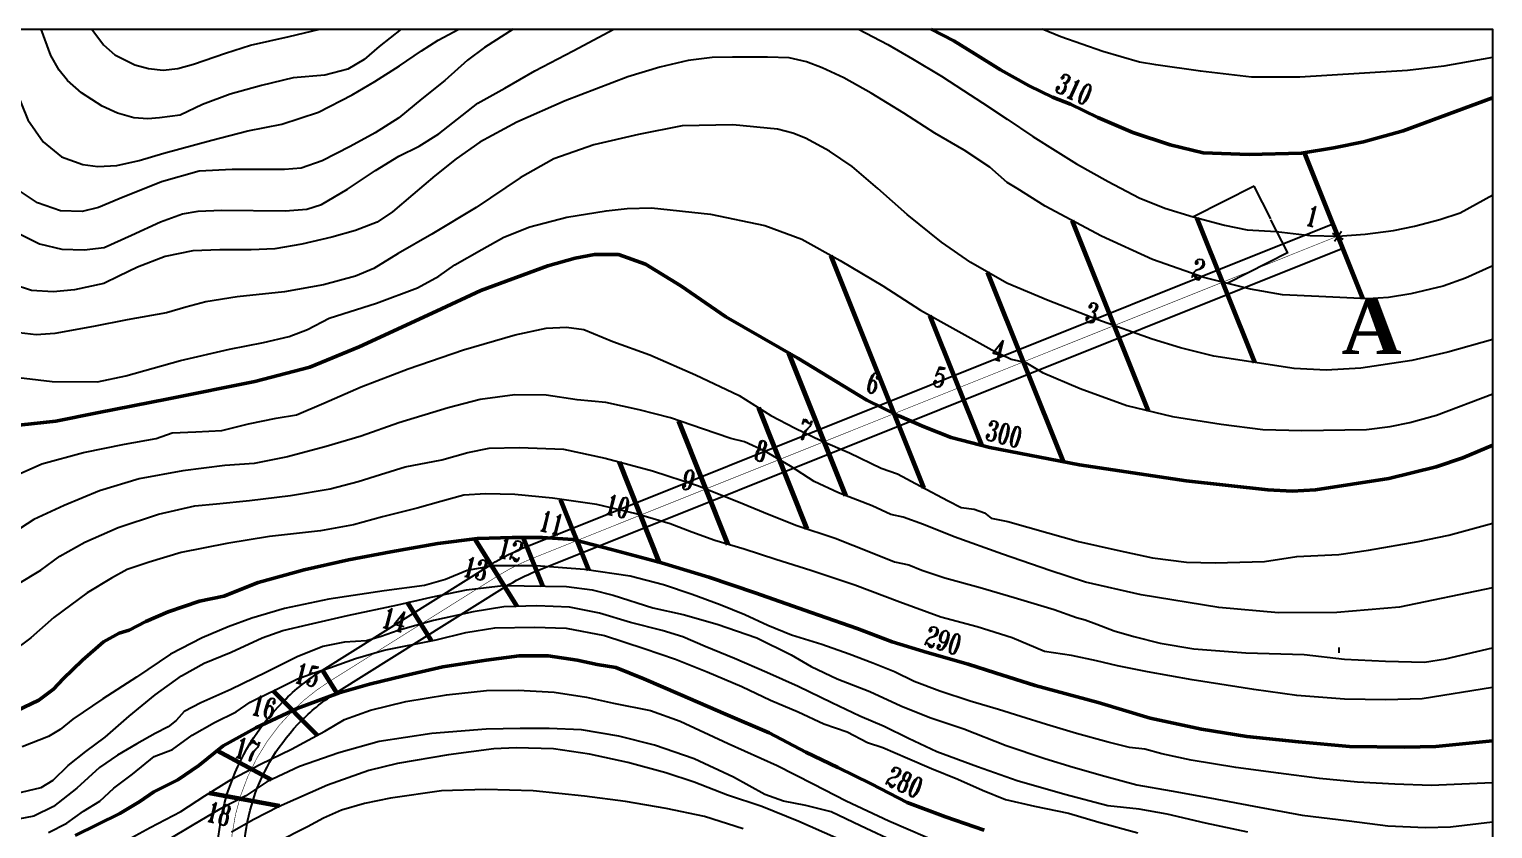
# Model space of a CAD drawing. Header units: millimetres. Extents: x 2268 to 10992, y 389 to 3530.
# Drawn here: x 7876 to 8429, y 680 to 982 of the extents above; entities that cross this region are included whole.
import ezdxf
from ezdxf.enums import TextEntityAlignment as Align

# ---------------------------------------------------------------- set-up
doc = ezdxf.new("R2010")
doc.units = ezdxf.units.MM
doc.linetypes.add('ACAD_ISO02W100', pattern=[15, 12, -3])
doc.layers.get('0').update_dxf_attribs({"true_color": 0xd9d9d9})
doc.layers.add('linee rosse', color=7, linetype='Continuous', lineweight=50, true_color=0xffc2c2)
doc.layers.add('picchetti', color=7, linetype='Continuous', true_color=0x990000)
doc.layers.add('testo', color=7, linetype='Continuous', true_color=0x990000)
doc.layers.add('quote', color=7, linetype='Continuous')
doc.layers.add('reffifilo 2', color=192, linetype='Continuous')
doc.styles.get("Standard").update_dxf_attribs({"font": 'times.ttf'})
doc.styles.add('TRIPLEX', font='romant', dxfattribs={"width": 0.86, "height": 10})
doc.dimstyles.get("Standard").update_dxf_attribs({"dimtxt": 0.18, "dimasz": 0.18, "dimexe": 0.18, "dimexo": 0.0625, "dimgap": 0.09, "dimtad": 0, "dimtih": 1, "dimtoh": 1, "dimdec": 4, "dimzin": 0, "dimdsep": 46, "dimtxsty": 'Standard', "dimcen": 0.09, "dimadec": 0, "dimazin": 0, "dimtfac": 1, "dimtdec": 4, "dimtofl": 0, "dimtmove": 0, "dimatfit": 3, "dimfxl": 1, "dimtolj": 1, "dimtzin": 0, "dimarcsym": 0})

# ---------------------------------------------------------------- blocks, each defined once
blk = doc.blocks.new('*D143')
at = {"layer": 'Defpoints', "color": 0, "transparency": 16777216}
for p in [(8339.03, 922.91), (8316.14, 911.26), (8328.96, 886.05)]:
    blk.add_point(p, dxfattribs=at)
at = {"layer": 'quote', "color": 0, "lineweight": -2, "transparency": 16777216}
for p, q in [((8316.19, 911.29), (8339.19, 922.99)), ((8339.12, 922.75), (8345.35, 910.48)), ((8351.78, 897.86), (8345.54, 910.12)), ((8329.02, 886.07), (8352.02, 897.78))]:
    blk.add_line(p, q, dxfattribs=at)
at = {"layer": 'quote', "color": 0, "transparency": 16777216}
for points in [[(8339.14, 922.76), (8339.09, 922.73), (8339.03, 922.91)], [(8351.81, 897.87), (8351.75, 897.84), (8351.86, 897.69)]]:
    blk.add_solid(points, dxfattribs=at)
at = {"layer": 'quote', "color": 0, "transparency": 16777216, "insert": (8345.45, 910.3), "char_height": 0.18, "attachment_point": 5}
blk.add_mtext('\\A1;28.2861', dxfattribs=at)

msp = doc.modelspace()

# ---------------------------------------------------------------- linework, layer by layer
at = {"ltscale": 0.5, "transparency": 33554687}
msp.add_line((8429.45422, 982.17445), (8429.45422, 982.17445), dxfattribs=at)
at = {"linetype": 'ByBlock', "ltscale": 0.5, "transparency": 33554687}
for p, q in [((8368.84803, 905.06369), (8372.9133, 902.81279)), ((8368.84803, 905.06369), (8372.9133, 902.81279)), ((8369.5559, 902.02951), (8372.20543, 905.84697)), ((8369.5559, 902.02951), (8372.20543, 905.84697))]:
    msp.add_line(p, q, dxfattribs=at)
at = {"transparency": 33554687}
for points in [[(7864.10229, 982.17445), (7870.58236, 959.19536), (7875.04764, 947.964), (7880.91044, 939.61292), (7887.86399, 933.92055), (7895.87422, 931.05732), (7901.63476, 930.28186), (7908.82692, 930.58012), (7917.28026, 932.4932), (7926.55167, 935.24991), (7944.75362, 940.26056), (7958.31987, 943.73733), (7971.2044, 946.29379), (7985.1456, 950.86132), (7997.79153, 957.33767), (8006.38121, 962.41649), (8015.78896, 968.27929), (8024.02075, 974.07392), (8030.40424, 978.11312), (8038.25683, 982.17445)], [(7868.94384, 906.28953), (7879.49088, 901.05004), (7887.92851, 899.00867), (7896.4682, 898.70247), (7903.9532, 899.62108), (7914.33012, 904.21415), (7925.2514, 909.28353), (7933.65501, 912.37959), (7939.55795, 913.31096), (7948.42086, 913.70648), (7972.44088, 913.4343), (7980.67863, 914.17004), (7986.28812, 915.84991), (7996.05263, 921.63377), (8006.70174, 928.74451), (8015.51361, 934.22216), (8023.16872, 937.89661), (8030.61969, 942.65979), (8039.46559, 949.53238), (8045.41956, 954.22751), (8055.62637, 959.87528), (8067.02397, 966.5097), (8081.50063, 973.99469), (8096.90729, 982.17445)], [(8058.82521, 982.17445), (8047.92178, 975.33561), (8041.52396, 970.49036), (8032.96726, 962.80123), (8024.25745, 955.8606), (8015.51361, 948.68181), (8006.4976, 942.93197), (7997.14136, 937.82857), (7986.52628, 932.38494), (7978.59899, 929.56105), (7972.23675, 929.11876), (7963.66303, 929.11876), (7952.40151, 929.11876), (7939.91519, 928.43831), (7925.65968, 924.3896), (7909.70303, 917.99334), (7901.87781, 914.76118), (7895.7197, 913.26418), (7887.48621, 913.53637), (7878.70836, 916.49634), (7871.97186, 921.02136)], [(8016.40831, 982.17445), (8008.06834, 975.71375), (8002.35906, 970.73349), (7996.25765, 967.08628), (7987.53162, 964.87069), (7975.46516, 963.84811), (7963.46687, 960.88262), (7951.60492, 957.57627), (7941.20867, 953.65638), (7932.68716, 949.73648), (7924.94962, 948.67981), (7920.48009, 948.32191), (7915.16693, 948.67981), (7909.01865, 950.48211), (7903.20272, 953.07691), (7895.45218, 958.12165), (7890.1519, 962.75735), (7886.91667, 966.74542), (7883.83173, 972.21441), (7880.11465, 982.17445)], [(7899.29784, 982.17445), (7903.75712, 976.29141), (7907.97477, 972.47188), (7915.61004, 968.72241), (7920.71017, 967.34193), (7926.34715, 966.67725), (7931.9117, 967.2908), (7937.73189, 968.92693), (7949.86653, 973.18769), (7959.30837, 976.11909), (7973.94833, 979.47656), (7985.56695, 982.17445)], [(8189.39276, 982.17445), (8200.5868, 976.36822), (8209.83424, 971.01771), (8220.84058, 964.40029), (8229.14212, 959.02471), (8236.32091, 954.3636), (8245.67715, 948.10342), (8255.44166, 941.63911), (8263.91331, 936.36559), (8271.94267, 931.29621), (8283.9867, 924.55972), (8295.62246, 918.40161), (8305.35295, 914.489), (8316.13815, 911.25684), (8327.91, 908.02469), (8336.58579, 906.32355), (8347.47305, 905.67712), (8360.4357, 904.18012), (8370.88066, 903.93824), (8381.15552, 904.70959), (8391.97474, 906.064), (8399.90202, 907.73004), (8409.49482, 910.25122), (8417.19546, 912.67408), (8429.47532, 919.49179)], [(8429.41113, 971.49955), (8410.99027, 968.23523), (8397.21991, 966.52102), (8378.94404, 965.48902), (8356.48906, 963.99202), (8338.21888, 964.06007), (8318.82594, 966.33959), (8301.95068, 968.7552), (8295.8266, 969.74186), (8281.87729, 973.79056), (8265.9887, 979.32376), (8258.97043, 982.17445)], [(8429.47251, 892.62298), (8419.13495, 887.94061), (8410.7282, 884.9565), (8398.44192, 882.08238), (8389.9758, 880.68107), (8382.26196, 880.1601), (8363.70188, 881.04469), (8349.85464, 881.69112), (8337.84463, 883.80053), (8320.08478, 888.29153), (8300.72587, 895.02802), (8281.40098, 903.87392), (8260.13679, 915.30555), (8249.45367, 921.90595), (8245.74519, 924.18547), (8239.11077, 930.00335), (8229.48234, 936.43364), (8218.3229, 942.86393), (8206.61909, 950.38294), (8194.30288, 957.97), (8183.89193, 963.85593), (8175.65844, 967.63245), (8169.80654, 969.87795), (8163.20613, 971.3069), (8155.04069, 971.57908), (8141.77184, 971.57908), (8134.01466, 971.43449), (8125.03267, 970.42231), (8114.21345, 967.90038), (8102.16942, 964.12811), (8078.38755, 955.04405), (8060.15139, 947.0147), (8046.16806, 939.46166), (8037.18607, 933.13344), (8029.08867, 926.73717), (8020.85518, 919.69447), (8013.06398, 913.09407), (8007.2461, 909.24951), (7999.08065, 906.05137), (7990.16671, 903.49967), (7978.80313, 900.87992), (7968.56229, 899.0427), (7959.64835, 898.70247), (7947.77443, 898.70247), (7937.60164, 898.36224), (7927.08863, 896.21881), (7916.57562, 892.20414), (7909.4989, 888.80187), (7903.81711, 886.04603), (7892.72571, 883.59639), (7884.73037, 882.88192), (7876.5309, 883.39226), (7869.50096, 885.60799)], [(8429.47251, 864.81261), (8412.48977, 859.99497), (8398.91171, 856.87967), (8379.55645, 853.99665), (8366.47898, 853.21413), (8354.34563, 853.86056), (8323.92935, 858.48764), (8311.31543, 861.59222), (8300.58978, 864.95196), (8280.04007, 872.23281), (8261.25954, 879.58172), (8245.6091, 886.11407), (8232.00002, 893.87125), (8220.90862, 901.5944), (8207.80989, 912.03937), (8196.75251, 921.87193), (8187.02202, 930.30955), (8178.48232, 936.09341), (8169.39826, 941.0267), (8164.65635, 942.92347), (8158.81721, 944.36093), (8141.83988, 945.99402), (8122.75315, 945.61977), (8106.15007, 942.42163), (8089.34286, 938.40696), (8074.10069, 933.09941), (8061.47827, 925.98867), (8044.70509, 914.7952), (8027.9319, 904.62242), (8015.24143, 897.34156), (8006.0553, 891.69379), (7999.1487, 888.76784), (7986.93455, 885.46764), (7972.27077, 882.88192), (7954.27276, 880.94262), (7942.43286, 879.07137), (7934.87983, 877.06404), (7927.53092, 874.88658), (7912.66301, 872.26684), (7899.97254, 869.71513), (7885.34278, 867.02734), (7878.24054, 866.62332), (7871.80175, 867.2655)], [(7866.22203, 851.0707), (7884.25406, 848.89324), (7901.40149, 848.75715), (7912.18669, 851.03667), (7932.87249, 856.78651), (7951.44888, 861.17544), (7964.24141, 863.62507), (7974.00593, 865.87057), (7980.91253, 868.59238), (7989.112, 872.84522), (8007.00794, 878.52701), (8022.62436, 884.31087), (8030.65371, 888.80187), (8036.64171, 893.08873), (8046.91656, 898.90661), (8055.2181, 903.53369), (8065.1187, 907.48033), (8079.06801, 911.08673), (8094.00397, 913.53637), (8101.95678, 914.4167), (8111.08336, 914.65911), (8133.43628, 912.27753), (8153.98598, 907.92262), (8167.96931, 902.71715), (8182.53102, 894.65377), (8198.62376, 885.12741), (8212.98134, 875.87324), (8225.09342, 869.0687), (8239.89329, 860.93728), (8247.17414, 857.33087), (8252.82191, 856.14008), (8259.08209, 852.26149), (8273.30357, 846.2735), (8291.0294, 839.84321), (8308.27891, 835.62439), (8326.75323, 832.80051), (8342.47171, 830.72513), (8357.16952, 830.31685), (8381.69988, 830.79317), (8390.65848, 831.83512), (8398.04779, 833.41292), (8408.151, 836.19322), (8429.47251, 844.22372)], [(7872.21002, 814.08803), (7880.44351, 817.69443), (7896.19602, 822.01532), (7911.64233, 825.21345), (7923.65234, 827.3909), (7929.67435, 829.46629), (7938.72439, 829.90858), (7948.4889, 830.41892), (7958.59364, 832.86855), (7969.10666, 835.01198), (7976.76176, 836.27082), (7987.07064, 840.7278), (8001.29213, 846.91993), (8019.086, 853.72447), (8039.90789, 860.90326), (8059.50496, 866.61907), (8071.27681, 869.13675), (8078.89789, 869.511), (8085.53232, 868.55836), (8096.52165, 864.06737), (8110.50498, 858.99798), (8127.75448, 851.47897), (8144.28951, 843.61973), (8156.33355, 836.03267), (8165.51968, 831.30351), (8175.25017, 826.6424), (8186.03536, 821.91325), (8198.04537, 816.09537), (8204.20348, 813.91791), (8212.98134, 809.29083), (8223.4263, 803.71111), (8228.35959, 801.26147), (8233.19082, 800.64906), (8237.13745, 799.15206), (8239.72317, 797.24679), (8246.01737, 795.88589), (8261.12345, 791.63305), (8272.65714, 788.33285), (8287.35495, 785.06667), (8300.75989, 782.17474), (8313.55242, 780.57567), (8324.43969, 780.30349), (8343.15217, 780.77981), (8355.33229, 782.68508), (8371.28894, 783.43358), (8382.47778, 785.06667), (8401.27819, 788.30489), (8412.86889, 790.77836), (8429.47251, 795.36351)], [(8429.43206, 770.8289), (8394.15219, 763.54731), (8370.50641, 761.48894), (8348.42569, 761.38687), (8325.83462, 763.39421), (8296.47303, 768.15739), (8275.37896, 772.95459), (8261.90597, 777.34352), (8243.94199, 783.60369), (8225.63778, 790.10203), (8214.03604, 794.76314), (8206.38093, 797.553), (8201.65178, 798.64172), (8194.60908, 801.87388), (8181.91862, 806.73913), (8172.73249, 811.12805), (8163.68245, 816.84387), (8154.05403, 822.55968), (8146.26283, 826.02999), (8141.1254, 827.35688), (8130.37423, 830.96328), (8118.26215, 835.11405), (8106.45628, 838.21012), (8093.83386, 840.96596), (8082.98062, 841.98664), (8071.31083, 843.75582), (8059.36887, 843.85789), (8046.33818, 842.08871), (8034.15805, 838.99264), (8015.47959, 833.27683), (8001.2581, 828.27549), (7988.02328, 824.29484), (7973.39352, 820.38223), (7960.73707, 817.89857), (7949.6797, 817.08202), (7933.72305, 815.10871), (7917.25607, 812.04667), (7902.25206, 807.48762), (7888.88114, 801.97595), (7877.34745, 796.66841), (7869.79441, 791.73512)], [(7871.49555, 772.41023), (7879.9672, 777.51363), (7887.21403, 782.85519), (7896.60429, 788.16273), (7909.32878, 793.70843), (7924.53693, 798.74379), (7938.35014, 801.80583), (7946.54961, 802.58836), (7958.93387, 803.8472), (7974.55029, 805.75247), (7989.48625, 808.30417), (8000.06731, 811.06001), (8008.57298, 813.67975), (8017.8952, 816.57168), (8031.70842, 819.32752), (8041.64304, 821.98129), (8049.70642, 823.68243), (8061.20609, 823.98863), (8077.77515, 823.3422), (8093.5957, 819.93993), (8111.52566, 815.10871), (8128.46896, 809.49496), (8143.98331, 803.33686), (8155.65309, 798.57368), (8166.06404, 794.42291), (8180.59173, 789.59169), (8194.0307, 784.38621), (8203.11475, 780.6097), (8208.45632, 779.52097), (8213.45765, 777.54765), (8222.16746, 774.6217), (8235.53838, 770.98127), (8248.33092, 767.17073), (8263.50504, 762.64571), (8271.90864, 759.61769), (8275.24287, 758.76712), (8279.6318, 757.06599), (8286.2322, 754.54831), (8293.64915, 752.40488), (8303.6178, 749.95525), (8316.37631, 747.74377), (8336.04142, 746.2808), (8358.15618, 745.56632), (8373.43237, 743.79714), (8388.84465, 743.11669), (8403.62751, 742.67439), (8411.59924, 743.94542), (8429.43206, 748.14746)], [(8429.43206, 733.14804), (8402.81985, 728.86118), (8389.04878, 728.4529), (8373.3303, 728.72509), (8355.33229, 730.12002), (8339.03542, 732.33149), (8315.72988, 736.00594), (8298.8206, 739.10201), (8287.52506, 741.27946), (8279.56375, 743.25278), (8270.07142, 745.19207), (8259.86461, 746.72309), (8247.61644, 751.86052), (8234.41563, 756.07933), (8220.63644, 759.75378), (8205.15612, 765.36753), (8188.07672, 771.89989), (8171.4056, 777.37754), (8158.17077, 781.56233), (8146.16076, 785.44092), (8135.10339, 788.7071), (8126.39358, 791.87121), (8118.22813, 795.0013), (8105.26548, 798.81184), (8090.46561, 802.31617), (8073.6584, 804.69776), (8059.36887, 806.16074), (8048.34551, 806.43292), (8040.11202, 805.92258), (8031.33417, 803.50697), (8022.42022, 800.92124), (8009.35551, 797.72311), (7998.36618, 794.72911), (7985.8118, 792.38155), (7966.55496, 790.23812), (7950.46222, 787.65239), (7933.14467, 784.14806), (7920.96454, 780.54165), (7912.73105, 777.75179), (7906.70903, 774.48561), (7897.48888, 768.90589), (7884.93451, 759.61769), (7876.25872, 751.92856), (7869.35212, 746.75711)]]:
    msp.add_lwpolyline(points, dxfattribs=at)
at = {"transparency": 33554687, "flags": 128}
for points in [[(8429.44584, 697.01593), (8406.11393, 696.04629), (8392.42114, 696.60766), (8378.26359, 697.28811), (8363.97406, 698.71707), (8348.39166, 700.69038), (8332.26491, 702.90186), (8315.28758, 705.6577), (8304.2302, 708.00526), (8297.79992, 709.74042), (8292.05008, 710.4549), (8283.91866, 712.49626), (8271.94267, 715.66037), (8260.61311, 719.16471), (8250.95066, 722.19273), (8242.41097, 724.74443), (8231.69382, 727.94256), (8220.26219, 731.68506), (8210.5317, 735.39353), (8203.08073, 738.99994), (8194.84724, 742.33416), (8185.96732, 745.70241), (8175.52235, 749.41088), (8164.12475, 752.94924), (8155.14275, 756.55565), (8146.43294, 760.60435), (8137.14475, 764.44891), (8126.52967, 768.36152), (8115.67643, 771.93391), (8103.05401, 775.23411), (8085.70243, 777.71777), (8067.50029, 779.21476), (8051.1694, 779.21476), (8041.37086, 777.41156), (8033.10335, 773.97527), (8025.21008, 771.76379), (8010.00194, 769.75646), (7989.04396, 766.49028), (7972.1687, 763.05398), (7959.85248, 759.41356), (7950.97256, 756.04531), (7941.10598, 751.86052), (7929.12999, 745.73643), (7916.26941, 736.9926), (7903.47688, 728.82715), (7892.14732, 721.104), (7887.38414, 717.29346), (7882.96119, 714.53762), (7872.95852, 710.65903)], [(7870.57693, 692.96723), (7880.10329, 695.28078), (7884.66233, 698.00259), (7890.37814, 703.54829), (7897.04659, 708.92388), (7904.36147, 714.29946), (7913.41151, 722.32882), (7923.27809, 730.29013), (7933.28076, 737.50294), (7941.8885, 742.36819), (7952.09531, 746.55298), (7963.76509, 751.92856), (7971.65836, 754.65038), (7981.28678, 756.99794), (7996.01861, 760.33217), (8015.07132, 764.41489), (8027.79581, 767.34084), (8041.16673, 770.06266), (8054.97994, 771.66173), (8078.99996, 771.35552), (8088.61988, 770.07542), (8096.55567, 768.05532), (8111.66175, 763.29214), (8123.09338, 760.70642), (8135.91993, 757.06599), (8150.92394, 751.89454), (8163.95463, 745.46425), (8171.57572, 741.0413), (8181.4423, 736.34617), (8193.79254, 731.61701), (8205.46232, 726.13936), (8216.41763, 721.78446), (8229.31223, 717.42955), (8245.37094, 711.13535), (8259.96668, 706.30413), (8270.75187, 703.03795), (8282.69384, 699.63568), (8294.83994, 696.30146), (8307.80259, 694.02194), (8322.39832, 691.40219), (8339.06944, 688.17003), (8357.33963, 684.86983), (8375.1335, 682.65836), (8389.71521, 680.79512), (8404.03193, 680.18074), (8413.49824, 680.40175), (8429.44584, 682.30902)], [(8336.85797, 678.43954), (8320.83328, 681.80779), (8306.30559, 685.24408), (8295.72453, 687.11533), (8283.78256, 688.30612), (8267.48569, 692.69505), (8249.55573, 697.83248), (8234.55172, 703.106), (8219.0714, 708.82181), (8208.35425, 713.78912), (8199.16812, 718.38219), (8189.94797, 722.22675), (8179.36691, 727.29613), (8166.67645, 733.45424), (8154.80253, 738.7958), (8142.58838, 744.13737), (8131.46296, 748.62836), (8122.95728, 752.33684), (8115.20011, 754.65038), (8103.15608, 757.74644), (8091.41825, 761.2848), (8080.08869, 763.56432), (8067.73845, 763.9726), (8055.18408, 763.63237), (8043.68441, 761.7271), (8028.57833, 758.46092), (8015.24143, 754.65038), (8008.84517, 752.47293), (8003.23142, 750.83984), (7994.92988, 750.26145), (7986.79846, 748.66238), (7976.9659, 744.7838), (7965.19405, 738.7958), (7951.85715, 732.36551), (7940.52759, 727.29613), (7934.30144, 724.098), (7931.2394, 720.62768), (7928.14333, 718.21207), (7923.31211, 715.69439), (7916.37148, 711.84983), (7909.09062, 707.56297), (7902.25206, 702.86784), (7893.67834, 695.04262), (7884.83244, 688.10199), (7877.38147, 684.39351), (7866.11996, 682.28411)], [(7882.96119, 678.30345), (7889.8678, 681.84181), (7896.12798, 686.29878), (7902.35413, 690.0753), (7907.66167, 695.00859), (7914.67035, 700.38418), (7922.90384, 706.98458), (7929.84447, 709.63835), (7937.22739, 715.11601), (7945.76709, 719.87918), (7953.93254, 723.92789), (7959.20605, 727.56831), (7969.82113, 732.70574), (7977.20406, 736.38019), (7983.08999, 738.59167), (7989.58832, 740.70107), (7999.04663, 744.10334), (8009.93389, 747.19941), (8029.59901, 751.14604), (8040.86052, 753.90188), (8051.78181, 755.67106), (8066.78582, 756.01129), (8078.79583, 755.56899), (8093.28949, 752.81315), (8108.2935, 747.87986), (8120.23547, 743.89921), (8132.21146, 739.10201), (8145.34422, 733.45424), (8156.19746, 728.28279), (8166.67645, 723.92789), (8176.33889, 719.43689), (8185.18479, 716.37485), (8192.87392, 712.2581), (8198.6918, 710.4549), (8208.04805, 706.44022), (8217.09808, 702.45956), (8227.06673, 698.41086), (8236.32091, 694.26009), (8245.09876, 690.72173), (8256.05407, 688.20406), (8268.94867, 685.61833), (8280.34627, 682.18204), (8295.21419, 678.13334)], [(7910.28142, 674.15268), (7921.33879, 680.20872), (7932.97456, 686.19672), (7942.09264, 692.18471), (7952.09531, 698.34282), (7963.11866, 704.05863), (7974.82247, 709.74042), (7987.44489, 716.54496), (7994.99793, 721.03596), (8004.72842, 724.57432), (8018.09934, 727.87452), (8033.54564, 730.3922), (8048.6177, 732.02529), (8060.67449, 732.17414), (8074.23679, 731.37886), (8086.51047, 729.43106), (8096.69176, 727.22809), (8110.74314, 724.4042), (8121.9366, 720.38952), (8140.17277, 711.9519), (8158.61307, 703.61634), (8172.25617, 696.70973), (8184.81054, 690.27944), (8200.90328, 682.69238), (8221.96333, 673.64234)], [(8204.16946, 674.25475), (8190.22015, 680.75308), (8179.06071, 686.09465), (8169.46631, 688.44221), (8161.13075, 690.0753), (8154.02001, 692.69505), (8142.14608, 699.19339), (8127.24414, 706.09999), (8112.24014, 711.33949), (8098.73313, 714.74176), (8084.68175, 717.15737), (8072.39956, 717.63369), (8061.47827, 717.63369), (8048.54965, 717.3615), (8027.99994, 715.76244), (8008.02862, 712.7004), (7992.82048, 708.34549), (7977.88451, 703.17404), (7965.53427, 697.39018), (7957.53894, 692.18471), (7947.7404, 687.08131), (7937.26141, 680.95722), (7928.2454, 675.54761)], [(8180.90182, 676.19588), (8166.92654, 682.43363), (8152.81491, 688.16008), (8139.89629, 692.42084), (8127.31854, 697.29515), (8116.47917, 700.87418), (8102.16303, 704.72591), (8087.67646, 707.86182), (8074.04203, 709.8729), (8059.89632, 710.24785), (8051.40889, 709.8729), (8034.33178, 707.69139), (8014.93681, 704.31688), (8004.09745, 701.65816), (7988.52012, 696.17031), (7969.9773, 688.02374), (7960.63772, 683.14943), (7952.18438, 678.3433)], [(8145.82727, 679.60448), (8131.17026, 684.27427), (8116.6496, 687.37611), (8101.31088, 690.00073), (8085.73355, 692.01181), (8066.37267, 694.05697), (8048.40932, 694.50009), (8031.70715, 693.9888), (8012.31219, 691.22783), (8002.51244, 689.20397), (7993.83754, 686.69438), (7986.9266, 683.62664), (7980.88484, 680.35438), (7969.22741, 674.4234)]]:
    msp.add_lwpolyline(points, dxfattribs=at)
at = {"layer": 'linee rosse', "transparency": 33554687}
for points in [[(8429.41113, 956.27458), (8395.53011, 943.74852), (8380.50909, 939.5297), (8369.2816, 937.31823), (8357.06745, 935.27687), (8337.33429, 934.83457), (8319.94869, 935.41296), (8307.39432, 938.475), (8293.30892, 943.06806), (8280.00605, 948.8179), (8269.66315, 953.78521), (8262.85861, 956.50703), (8254.04673, 960.79389), (8243.15947, 966.84993), (8233.53104, 972.85493), (8225.48757, 977.81636), (8216.96746, 982.17445)], [(8429.47251, 824.86401), (8418.20655, 820.08459), (8408.01781, 816.59415), (8390.09486, 812.19091), (8362.37499, 807.92992), (8353.59714, 807.41107), (8344.41101, 807.86187), (8313.5184, 811.33219), (8273.03139, 817.32018), (8239.21283, 823.98863), (8224.58308, 827.66308), (8214.30822, 831.74581), (8204.66279, 835.92209), (8192.66979, 841.88457), (8166.54036, 857.73915), (8139.25416, 873.38958), (8122.24281, 885.16144), (8108.90591, 893.32688), (8098.63106, 896.93329), (8089.51298, 896.93329), (8082.25764, 895.58939), (8071.88922, 892.71448), (8046.57633, 883.32421), (8029.70108, 875.56704), (8000.50961, 861.95796), (7981.79712, 854.33688), (7960.97523, 848.89324), (7928.31345, 842.29284), (7901.29943, 836.9853), (7885.71703, 833.92326), (7876.39481, 832.90258), (7869.3266, 832.12856)], [(7870.76406, 724.30213), (7879.28674, 728.38486), (7884.77715, 732.4931), (7888.50689, 736.34617), (7895.82177, 743.42289), (7903.74906, 750.43156), (7909.66901, 753.69774), (7913.47955, 754.85451), (7919.73973, 758.08667), (7928.17736, 761.69308), (7940.0853, 765.74178), (7949.27143, 767.71509), (7962.23407, 772.85252), (7979.61967, 777.68374), (7996.49493, 781.39222), (8012.48559, 784.48828), (8030.27946, 787.61837), (8045.24945, 789.55766), (8058.34819, 789.89789), (8069.84786, 789.89789), (8081.31351, 789.14939), (8096.01131, 785.30483), (8114.85988, 780.23545), (8132.85789, 774.82584), (8150.37958, 768.97393), (8171.54169, 761.55699), (8188.96131, 755.46692), (8202.16212, 750.39754), (8215.46499, 746.34884), (8230.97934, 741.95991), (8241.22017, 738.65971), (8256.2582, 733.82849), (8280.17616, 727.3982), (8299.80725, 721.58032), (8319.23421, 717.32748), (8336.41567, 714.63969), (8355.91068, 712.53028), (8375.23557, 710.82915), (8396.04045, 710.48892), (8407.89502, 710.78799), (8429.43206, 712.88148)]]:
    msp.add_lwpolyline(points, dxfattribs=at)
at = {"layer": 'linee rosse', "transparency": 33554687, "flags": 128}
msp.add_lwpolyline([(8236.96734, 679.18804), (8222.3716, 684.15535), (8207.91195, 689.56496), (8194.20081, 696.67571), (8181.57839, 702.83381), (8169.53435, 708.68572), (8155.58505, 715.96657), (8139.08404, 723.00927), (8121.97063, 730.46024), (8108.25948, 736.34617), (8097.67842, 740.66705), (8090.6017, 741.85785), (8082.9466, 743.52496), (8071.99129, 745.09), (8061.00196, 745.09), (8048.58367, 743.45691), (8032.18473, 740.90521), (8017.38486, 737.53696), (8004.42222, 734.4409), (7992.95657, 731.1407), (7977.30613, 725.28879), (7961.41753, 717.90587), (7948.99924, 710.99926), (7939.81312, 703.65036), (7931.88583, 698.13868), (7922.83579, 693.68171), (7917.46021, 689.93921), (7909.87315, 685.48224), (7892.99789, 677.07863)], dxfattribs=at)
at = {"layer": 'picchetti', "lineweight": 60}
for p, q in [((8358.26296, 935.47667), (8380.35736, 880.25088)), ((8270.2615, 909.8625), (8299.06019, 837.87907)), ((8317.48044, 910.8883), (8339.38524, 856.13641)), ((8179.03768, 896.58817), (8214.22991, 808.62384)), ((8238.31955, 890.26912), (8267.03117, 818.50333)), ((8216.49087, 873.90159), (8236.1522, 824.75735)), ((8162.93692, 859.80595), (8184.57501, 805.72072)), ((8151.58657, 839.02299), (8169.94644, 793.13181)), ((8121.31861, 834.06661), (8140.05039, 787.24583)), ((8098.82489, 818.53093), (8114.05982, 780.45062)), ((8076.699, 804.26691), (8087.41891, 777.47207)), ((8060.32473, 763.77168), (8044.2476, 789.42788)), ((8062.59688, 789.89789), (8069.96914, 771.47065)), ((8027.82026, 750.78906), (8018.75152, 765.26114)), ((7992.17612, 730.84888), (7986.60849, 739.7338)), ((7984.64938, 715.03795), (7967.96826, 731.809)), ((7967.22149, 698.18034), (7946.72959, 709.18353)), ((7970.34179, 688.18387), (7943.6581, 693.14848))]:
    msp.add_line(p, q, dxfattribs=at)
at = {"layer": 'picchetti'}
msp.add_lwpolyline([(7592.39209, 982.17445), (8429.41522, 982.17445), (8429.41522, 390.23295), (7592.39209, 390.23295)], close=True, dxfattribs=at)
at = {"layer": 'quote'}
for p, q in [((8202.97236, 836.76251), (8179.03768, 896.58817)), ((8162.93692, 859.80595), (8176.40789, 826.13476)), ((8159.45611, 819.35279), (8151.58657, 839.02299)), ((8131.65504, 808.23031), (8121.31861, 834.06661)), ((8176.40789, 826.13476), (8184.57501, 805.72072)), ((8106.90704, 798.32928), (8098.82489, 818.53093)), ((8159.45611, 819.35279), (8169.94644, 793.13181)), ((8082.91468, 788.73057), (8076.699, 804.26691)), ((8106.90704, 798.32928), (8114.05982, 780.45062)), ((8053.03909, 775.39824), (8044.2476, 789.42788)), ((8065.80281, 781.88455), (8062.59688, 789.89789)), ((8082.91468, 788.73057), (8087.41891, 777.47207)), ((8065.80281, 781.88455), (8069.96914, 771.47065)), ((8053.03909, 775.39824), (8060.32473, 763.77168)), ((8018.75152, 765.26114), (8023.85792, 757.11223)), ((8023.85792, 757.11223), (8027.82026, 750.78906)), ((8371.41542, 746.26168), (8371.41542, 748.26168)), ((7986.60849, 739.7338), (7989.29176, 735.45179)), ((7975.35518, 724.38225), (7967.96826, 731.809)), ((7989.29176, 735.45179), (7992.17612, 730.84888)), ((7975.35518, 724.38225), (7984.64938, 715.03795)), ((7959.63654, 702.25309), (7946.72959, 709.18353)), ((7959.63654, 702.25309), (7967.22149, 698.18034)), ((7955.24888, 690.99197), (7943.6581, 693.14848)), ((7955.24888, 690.99197), (7970.34179, 688.18387))]:
    msp.add_line(p, q, dxfattribs=at)
at = {"layer": 'reffifilo 2'}
msp.add_line((8369.95204, 906.25937), (8371.80929, 901.61711), dxfattribs=at)
at = {"layer": 'reffifilo 2', "color": 251, "true_color": 0x636466}
for points in [[(7657.86858, 541.4601), (7726.6978, 492.08079, 0.30146344), (7809.54655, 489.037), (7916.72231, 554.58125, 0.133064552), (7943.66961, 583.08444, 0.164319946), (7951.6504, 630.41626), (7947.83943, 654.23003, -0.241214686), (7971.82917, 727.92728, -0.055791355), (7986.63678, 739.68866), (8050.38411, 779.63511, -0.04483143), (8063.94556, 786.52682), (8369.02342, 908.58051)], [(7652.03936, 533.33482), (7720.86858, 483.95551, 0.30146344), (7814.76383, 480.50588), (7921.93959, 546.05013, 0.133064552), (7952.47986, 578.35375, 0.164319946), (7961.52475, 631.99647), (7957.71379, 655.81025, -0.241214686), (7978.8812, 720.83723, -0.055791355), (7991.94674, 731.21492), (8055.69408, 771.16137, -0.04483143), (8067.66006, 777.24229), (8372.73791, 899.29597)]]:
    msp.add_lwpolyline(points, format="xyb", dxfattribs=at)
at = {"layer": 'reffifilo 2', "color": 7, "linetype": 'ACAD_ISO02W100', "const_width": 0.2}
msp.add_lwpolyline([(7654.95397, 537.39746), (7723.78319, 488.01815, 0.30146344), (7812.15519, 484.77144), (7919.33095, 550.31569, 0.133064552), (7948.07473, 580.71909, 0.164319946), (7956.58758, 631.20636), (7952.77661, 655.02014, -0.241214686), (7975.35518, 724.38225, -0.055791355), (7989.29176, 735.45179), (8053.03909, 775.39824, -0.04483143), (8065.80281, 781.88455), (8370.88066, 903.93824)], format="xyb", dxfattribs=at)

# ---------------------------------------------------------------- texts
at = {"transparency": 33554687, "style": 'TRIPLEX', "width": 0.688}
for s, height, rotation, p in [('310', 7.666437, 335.3764352, (8269.43874, 956.05076)), ('1', 7.66644, 345.7499673, (8360.28937, 907.77111)), ('2', 7.66644, 345.7499673, (8317.15162, 887.68258)), ('3', 7.66644, 345.7499673, (8276.93383, 871.14971)), ('4', 7.66644, 345.7499673, (8241.6575, 857.09219)), ('5', 7.66644, 345.7499673, (8219.29438, 846.80412)), ('6', 7.66644, 345.7499673, (8194.06512, 844.57279)), ('7', 7.66644, 345.7499673, (8168.36041, 826.91798)), ('300', 7.666437, 345.7499673, (8243.59712, 825.3799)), ('8', 7.66644, 345.7499673, (8151.64644, 818.85214)), ('9', 7.66644, 345.7499673, (8124.11617, 807.93064)), ('10', 7.666437, 345.7499673, (8097.33772, 798.0176)), ('11', 7.666437, 345.7499673, (8072.41131, 791.72499)), ('12', 7.666437, 345.7499673, (8056.87913, 781.64818)), ('13', 7.666437, 345.7499673, (8043.6734, 774.42832)), ('14', 7.666437, 345.7499673, (8012.90062, 755.07881)), ('290', 7.666437, 342.4744316, (8220.37921, 747.25217)), ('15', 7.666437, 345.7499673, (7979.86877, 734.16634)), ('16', 7.666437, 345.7499673, (7963.50615, 722.09958)), ('17', 7.666437, 345.7499673, (7957.1324, 705.98657)), ('280', 7.666437, 335.5560452, (8205.31433, 693.84033)), ('18', 7.666437, 345.7499673, (7946.49391, 681.73605))]:
    msp.add_text(s, height=height, rotation=rotation, dxfattribs=at).set_placement(p, align=Align.CENTER)
at = {"layer": 'testo', "color": 7, "ltscale": 0.5, "true_color": 0xffffff, "transparency": 33554687, "insert": (8372.21716, 880.1601), "char_height": 20.891217, "attachment_point": 1}
msp.add_mtext_dynamic_manual_height_columns('{\\fTimes New Roman|b1|i0|c0|p18;A}', width=38.8991261, gutter_width=68.72111, heights=[0], dxfattribs=at)

# ---------------------------------------------------------------- dimensions: what is measured, and where the dimension line sits
at = {"layer": 'quote'}
dim = msp.add_aligned_dim(p1=(8328.9647, 886.04603), p2=(8316.13815, 911.25684), distance=-25.68861, dimstyle='Standard', dxfattribs=at)
dim.commit()
dim.dimension.update_dxf_attribs({"geometry": '*D143', "text_midpoint": (8345.44712, 910.30012)})

doc.saveas('drawing.dxf')
